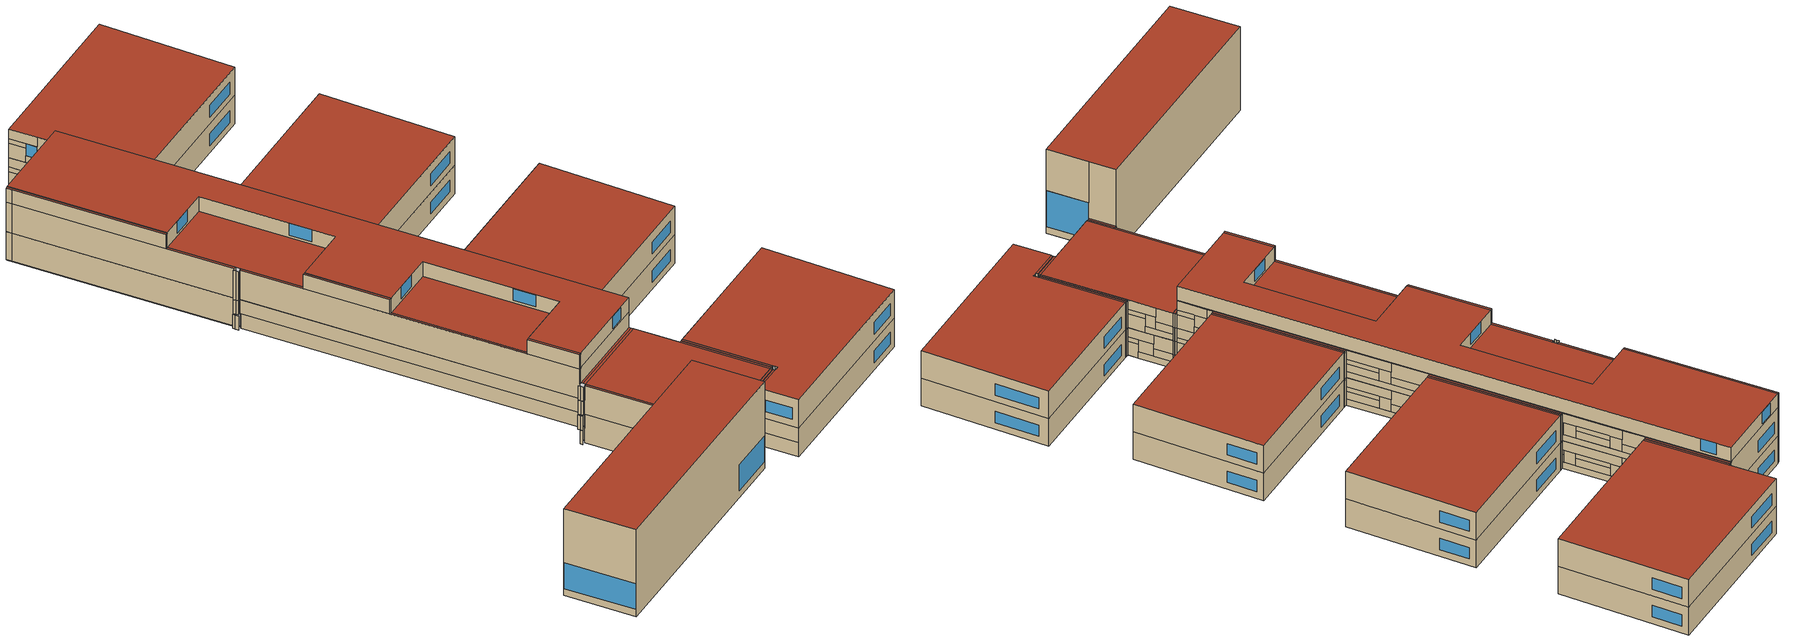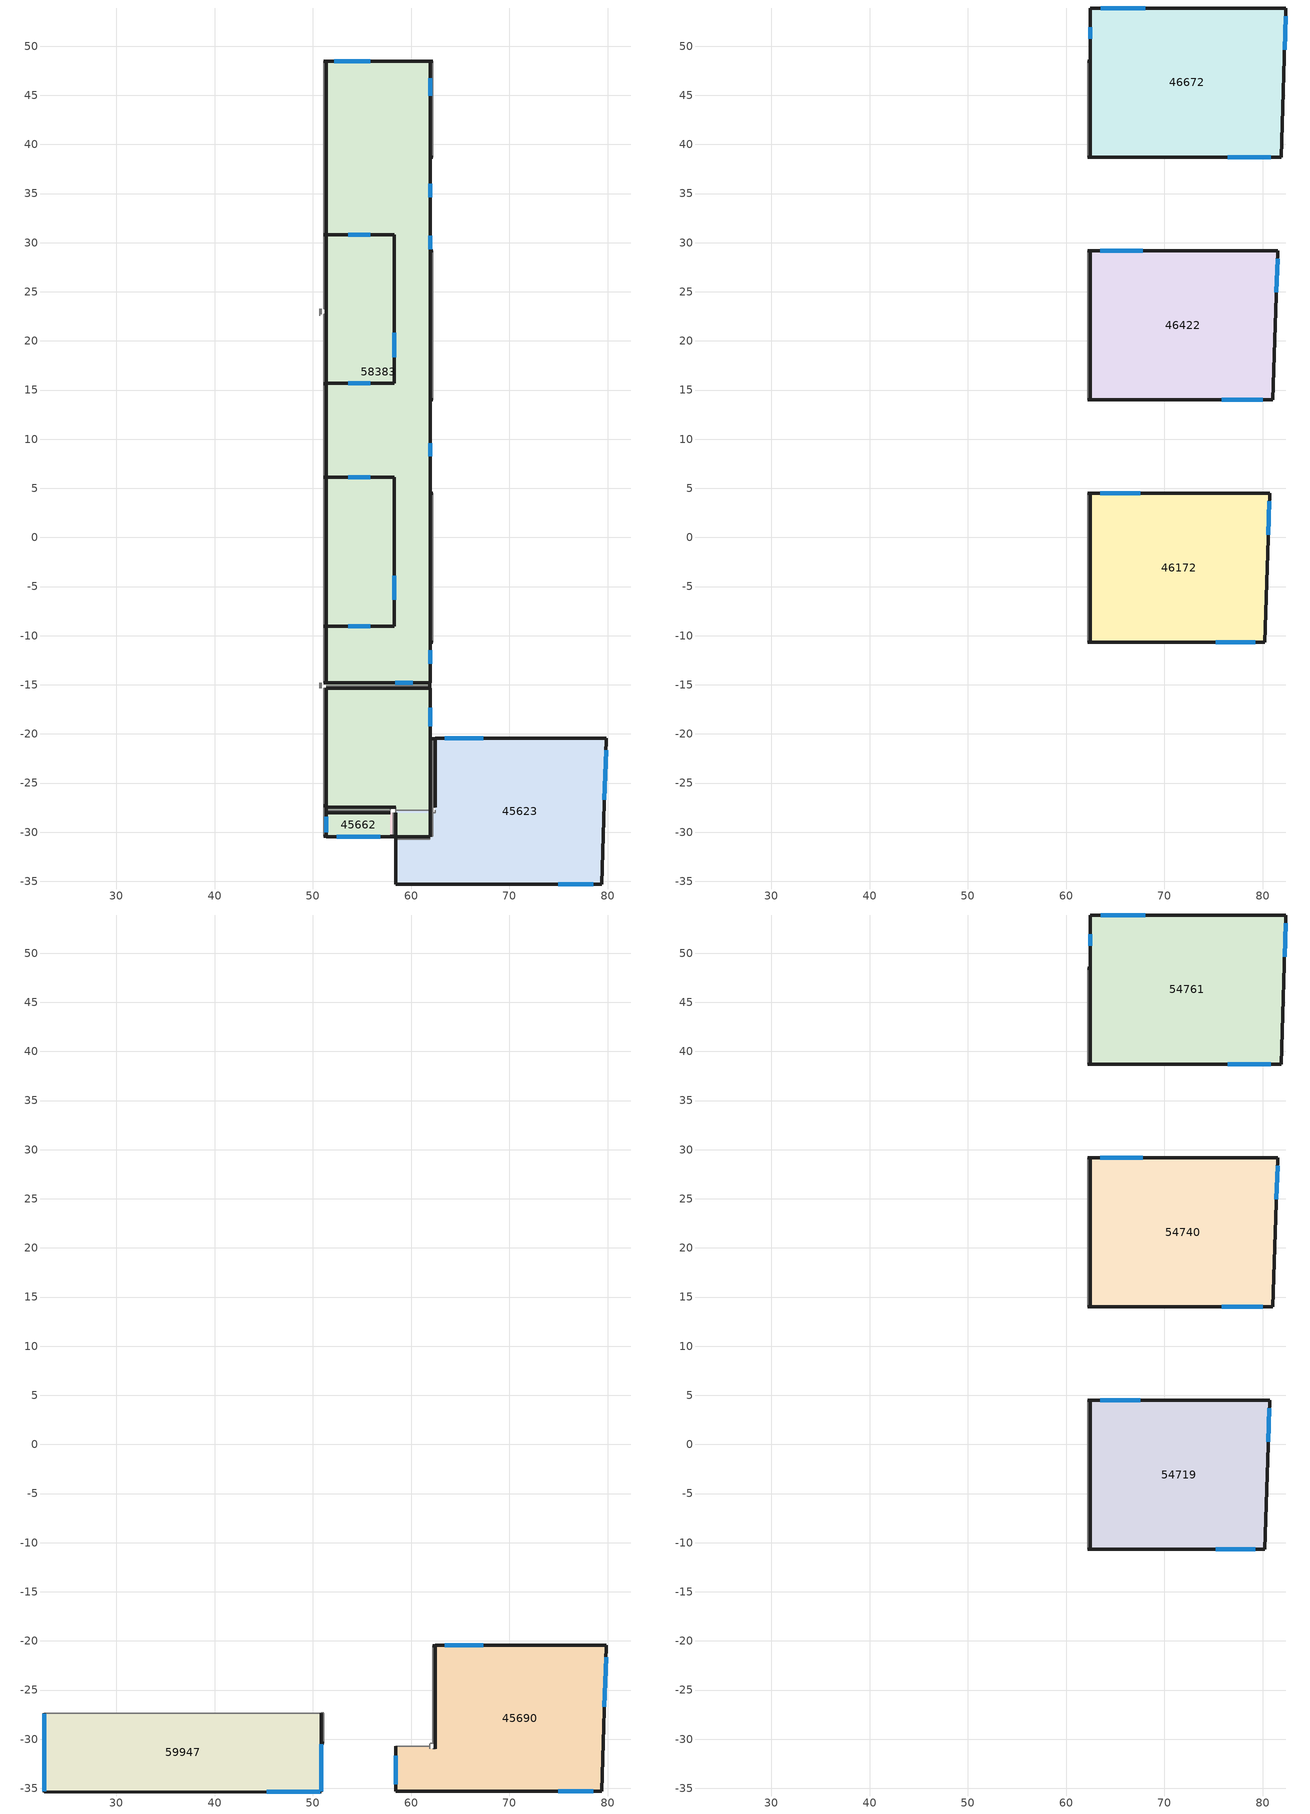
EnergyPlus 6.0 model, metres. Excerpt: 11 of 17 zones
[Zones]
58383
 floor outside (9): 62.19,-27.47 61.92,-27.47 61.92,-20.47 62.19,-20.47 z1.76; 61.91,-27.75 58.44,-27.75 58.44,-27.48 61.91,-27.48 z1.76; 57.88,-27.75 51.38,-27.75 51.38,-27.48 57.88,-27.48 z1.76; 62.19,-28.02 61.92,-28.02 61.92,-27.47 62.19,-27.47 z5.21; 51.37,-30.44 51.1,-30.44 51.1,-27.33 51.37,-27.33 z5.21
 floor to 49020 (4): 61.92,-17.6 56.64,-17.6 56.64,-15.35 61.92,-15.35 z1.75; 61.92,-27.48 51.37,-27.48 51.37,-15.35 56.64,-15.35 56.64,-17.6 61.92,-17.6 z1.75
 floor to 49020 (9): 61.91,-15.35 56.64,-15.35 56.64,-15.08 61.91,-15.08 z1.74; 56.64,-15.35 51.38,-15.35 51.38,-15.08 56.64,-15.08 z1.74; 51.37,-27.33 51.1,-27.33 51.1,-15.36 51.37,-15.36 z1.74
 floor to 58383 (4): 61.92,-27.48 51.37,-27.48 51.37,-15.35 61.92,-15.35 z5.2; 61.92,-14.81 51.37,-14.81 51.37,48.49 61.92,48.49 z6.9
 floor to 58383 (9): 62.19,-27.47 61.92,-27.47 61.92,-20.47 62.19,-20.47 z5.19; 61.91,-15.35 51.38,-15.35 51.38,-15.08 61.91,-15.08 z5.19; 61.91,-15.35 51.38,-15.35 51.38,-15.08 61.91,-15.08 z3.46; 61.91,-15.35 51.38,-15.35 51.38,-15.08 61.91,-15.08 z3.44; 51.37,-27.33 51.1,-27.33 51.1,-15.36 51.37,-15.36 z5.19; 61.91,-27.75 58.44,-27.75 58.44,-27.48 61.91,-27.48 z5.19; 57.88,-27.75 51.38,-27.75 51.38,-27.48 57.88,-27.48 z5.19; 62.19,14.01 61.92,14.01 61.92,29.18 62.19,29.18 z6.89; 62.19,-10.68 61.92,-10.68 61.92,4.47 62.19,4.47 z6.89; 62.19,38.71 61.92,38.71 61.92,48.49 62.19,48.49 z6.89; 51.37,23.41 51.1,23.41 51.1,48.35 51.37,48.35 z3.49; 51.37,-14.81 51.1,-14.81 51.1,22.58 51.37,22.58 z5.19; 51.37,23.27 51.1,23.27 51.1,48.49 51.37,48.49 z6.89; 51.37,23.41 51.1,23.41 51.1,48.35 51.37,48.35 z3.51; 51.37,-14.81 51.1,-14.81 51.1,22.72 51.37,22.72 z6.89; 51.37,-14.81 51.1,-14.81 51.1,22.58 51.37,22.58 z5.21; 61.91,-15.08 51.38,-15.08 51.38,-14.81 61.91,-14.81 z5.19; 61.91,-15.08 51.38,-15.08 51.38,-14.81 61.91,-14.81 z6.89; 61.91,-15.08 51.38,-15.08 51.38,-14.81 61.91,-14.81 z5.21; 61.91,-15.35 51.38,-15.35 51.38,-15.08 61.91,-15.08 z6.89; 61.91,-15.35 51.38,-15.35 51.38,-15.08 61.91,-15.08 z6.91; 51.37,30.83 51.1,30.83 51.1,48.49 51.37,48.49 z10.44; 51.37,6.12 51.1,6.12 51.1,15.67 51.37,15.67 z10.44; 51.37,-14.81 51.1,-14.81 51.1,-9.04 51.37,-9.04 z10.44
 floor to 48728 (11): 61.92,-14.81 51.37,-14.81 51.37,48.49 61.92,48.49 z3.45
 floor to 48728 (9): 62.19,14.01 61.92,14.01 61.92,29.18 62.19,29.18 z3.46; 62.19,-10.68 61.92,-10.68 61.92,4.47 62.19,4.47 z3.46; 62.19,38.71 61.92,38.71 61.92,48.49 62.19,48.49 z3.46; 51.37,23.41 51.1,23.41 51.1,48.35 51.37,48.35 z3.46; 51.37,-14.81 51.1,-14.81 51.1,22.58 51.37,22.58 z3.46; 61.91,-15.08 51.38,-15.08 51.38,-14.81 61.91,-14.81 z3.46
 floor to 45623 (11): 61.92,-30.44 58.43,-30.44 58.43,-28.02 61.92,-28.02 z5.2; 61.91,-28.02 58.44,-28.02 58.44,-27.75 61.91,-27.75 z5.2; 58.43,-30.44 58.16,-30.44 58.16,-28.02 58.43,-28.02 z5.2
 floor to 45662 (11): 57.89,-30.44 51.37,-30.44 51.37,-28.02 57.89,-28.02 z5.2; 58.16,-30.44 57.89,-30.44 57.89,-28.02 58.16,-28.02 z5.2; 57.88,-28.02 51.38,-28.02 51.38,-27.75 57.88,-27.75 z5.2
 floor to 45623 (9): 62.19,-30.44 61.92,-30.44 61.92,-28.02 62.19,-28.02 z5.21; 61.91,-30.71 58.44,-30.71 58.44,-30.44 61.91,-30.44 z5.21
 wall outside (5): 61.92,-17.5 61.92,-15.35 z2.55:3.48; 61.92,-19.27 61.92,-15.35 z1.76:2.55; 61.92,-20.47 61.92,-19.27 / 51.37,-27.33 51.37,-27.48 z1.76:3.48; 61.92,-27.47 61.92,-15.35 / 61.91,-15.35 51.37,-15.35 / 51.37,-15.36 51.37,-27.48 / 51.38,-27.48 57.89,-27.48 z1.75:1.76; 61.92,-20.47 61.92,-19.27 z3.48:4.05; 61.92,-27.48 61.92,-20.47 / 61.92,-15.35 51.38,-15.35 / 51.37,-15.35 51.37,-27.33 z5.19:5.2; 61.92,-20.47 61.92,-17.5 z4.05:5.2; 61.92,-17.5 61.92,-15.35 / 51.37,-27.33 51.37,-27.48 z3.48:5.2; 61.92,-17.5 61.92,-19.27 z2.55:4.05; 61.91,-15.35 51.38,-15.35 z3.44:3.46; 61.92,-11.5 61.92,-10.68 / 61.92,4.47 61.92,8.26 / 61.92,9.6 61.92,14.02 / 61.92,29.18 61.92,29.36 / 61.92,30.7 61.92,34.63 / 61.92,35.97 61.92,38.72 z4.25:5.18; 61.92,4.47 61.92,14.02 / 61.92,29.18 61.92,38.72 z3.46:4.25; 61.92,-10.68 61.92,48.49 / 51.37,48.34 51.37,-14.81 / 51.38,-14.81 61.92,-14.81 z3.45:3.46; 61.92,-12.84 61.92,-10.68 z3.45:4.25; 61.92,-14.81 61.92,-12.84 z3.45:5.18; 61.92,30.7 61.92,34.63 / 61.92,29.18 61.92,29.36 / 61.92,4.47 61.92,8.26 / 61.92,-14.81 61.92,-12.84 z5.18:5.75; 61.92,29.18 61.92,35.97 / 61.92,4.47 61.92,9.6 / 61.92,-14.81 61.92,-11.5 z5.75:6.89; 61.92,35.97 61.92,38.72 / 61.92,9.6 61.92,14.02 / 61.92,-11.5 61.92,-10.68 z5.18:6.89; 61.92,-14.81 61.92,48.48 / 51.37,22.72 51.37,-14.8 / 51.37,48.49 51.37,23.27 / 51.37,-14.81 61.91,-14.81 z6.89:6.9; 61.92,35.97 61.92,34.63 / 61.92,30.7 61.92,29.36 / 61.92,9.6 61.92,8.26 / 61.92,-11.5 61.92,-12.84 z4.25:5.75; 61.92,48.49 51.37,48.49 z3.45:6.9; 51.37,48.48 51.37,23.41 z3.49:3.51; 51.37,22.58 51.37,-14.8 / 51.38,-14.81 61.91,-14.81 z5.19:5.21; 61.92,-17.28 61.92,-15.35 / 55.23,-30.44 58.44,-30.44 z6:6.93; 61.92,-18.46 61.92,-15.35 z5.21:6; 61.92,-20.47 61.92,-18.46 z5.21:6.93; 61.92,-30.43 61.92,-15.35 / 61.91,-15.35 51.37,-15.35 / 51.37,-15.36 51.37,-30.44 z5.2:5.21; 61.92,-20.47 61.92,-18.46 / 51.37,-30.44 52.79,-30.44 z6.93:7.5; 61.92,-30.44 61.92,-20.47 / 61.92,-15.35 51.38,-15.35 / 51.37,-15.35 51.37,-30.43 / 51.37,-30.44 61.91,-30.44 z8.64:8.65; 61.92,-20.47 61.92,-17.28 z7.5:8.65; 61.92,-17.28 61.92,-15.35 z6.93:8.65; 61.92,-17.28 61.92,-18.46 / 55.23,-30.44 52.79,-30.44 z6:7.5; 61.91,-15.35 51.38,-15.35 z6.89:6.91; 52.79,-30.44 58.44,-30.44 z5.2:6; 51.37,-30.44 52.79,-30.44 z5.2:6.93; 51.37,-30.44 55.23,-30.44 z7.5:8.64; 55.23,-30.44 58.44,-30.44 z6.93:8.64; 61.92,-11.45 61.92,-10.68 / 61.92,4.47 61.92,8.2 / 61.92,9.65 61.92,14.02 / 61.92,29.18 61.92,29.3 / 61.92,30.75 61.92,34.58 / 61.92,36.03 61.92,38.72 z7.7:8.63; 61.92,4.47 61.92,14.02 / 61.92,29.18 61.92,38.72 z6.91:7.7; 61.92,-10.68 61.92,48.49 / 51.37,48.48 51.37,23.26 / 51.37,22.71 51.37,-14.81 / 51.38,-14.81 61.92,-14.81 z6.9:6.91; 61.92,-12.89 61.92,-10.68 z6.9:7.7; 61.92,-14.81 61.92,-12.89 z6.9:8.63; 61.92,30.75 61.92,34.58 / 61.92,29.18 61.92,29.3 / 61.92,4.47 61.92,8.2 / 61.92,-14.81 61.92,-12.89 z8.63:9.2; 61.92,29.18 61.92,36.03 / 61.92,4.47 61.92,9.65 / 61.92,-14.81 61.92,-11.45 z9.2:10.34; 61.92,36.03 61.92,38.72 / 61.92,9.65 61.92,14.02 / 61.92,-11.45 61.92,-10.68 z8.63:10.34; 61.92,-14.81 61.92,48.48 z10.34:10.45; 61.92,36.03 61.92,34.58 / 61.92,30.75 61.92,29.3 / 61.92,9.65 61.92,8.2 / 61.92,-11.45 61.92,-12.89 z7.7:9.2; 61.92,48.49 51.37,48.49 z6.9:10.45; 51.37,48.49 51.37,23.27 / 51.37,22.72 51.37,-14.8 z10.44:10.45; 51.37,-14.81 61.91,-14.81 z8.64:10.45; 51.37,30.82 58.28,30.82 58.28,15.67 51.37,15.67 / 51.37,6.11 58.28,6.11 58.28,-9.04 51.37,-9.04 / 51.37,-14.81 61.92,-14.81 61.92,48.49 51.37,48.49 z10.45:12.2; 51.37,48.48 51.37,30.82 / 51.37,15.66 51.37,6.11 z10.45:10.46; 51.37,48.49 51.37,30.83 z12.16:12.2; 51.37,15.67 51.37,6.12 z12.19:12.2; 51.37,-27.48,5.19 51.37,-27.48,5.2 58.43,-27.48,5.2 58.43,-27.48,5.19 57.89,-27.48,5.19
 wall outside (9): 62.19,-20.47 61.92,-20.47 / 51.1,-27.33 51.37,-27.33 / 51.38,-27.48 51.38,-27.75 z1.76:5.19; 61.91,-15.35 61.91,-15.08 61.91,-14.81 z3.46:5.19; 61.91,-15.35 61.91,-15.08 z1.76:3.44; 61.92,14.01 62.19,14.01 / 62.19,29.18 61.92,29.18 / 61.92,-10.68 62.19,-10.68 / 62.19,4.47 61.92,4.47 / 61.92,38.71 62.19,38.71 / 62.19,48.49 61.92,48.49 z3.46:6.89; 51.37,48.49 51.1,48.49 z3.51:6.89; 61.91,-15.35 61.91,-15.08 61.91,-14.81 z5.21:6.89; 62.19,-20.47 61.92,-20.47 / 51.1,-30.44 51.37,-30.44 / 58.44,-30.44 58.44,-30.71 z5.21:8.64; 61.91,-15.35 61.91,-15.08 61.91,-14.81 z6.91:8.64; 61.92,-10.68 62.19,-10.68 / 62.19,4.47 61.92,4.47 / 61.92,14.01 62.19,14.01 / 62.19,29.18 61.92,29.18 / 61.92,38.71 62.19,38.71 / 62.19,48.49 61.92,48.49 z6.91:10.34; 51.37,48.49 51.1,48.49 z6.91:10.44; 51.1,-14.81 51.37,-14.81 z8.64:10.44; 51.37,48.49 51.1,48.49 / 51.1,30.83 51.37,30.83 z10.46:12.16; 51.37,15.67 51.1,15.67 / 51.1,6.12 51.37,6.12 / 51.37,-9.04 51.1,-9.04 / 51.1,-14.81 51.37,-14.81 z10.46:12.19
 wall to 50485 (8): 51.1,48.35 51.1,23.41 z3.46:3.49; 50.69,-14.81 50.69,-15.08 50.69,-15.35 / 51.1,22.58 51.1,-14.81 z3.46:5.19; 50.69,-15.08 50.69,-15.35 z1.76:3.44; 51.1,-15.36 51.1,-27.33 z1.76:5.19; 51.1,48.49 51.1,47.87 51.1,23.27 z3.51:6.89; 51.1,48.49 51.1,47.87 51.1,23.27 / 51.1,22.72 51.1,-14.81 z6.91:10.44; 51.1,48.49 51.1,47.87 51.1,30.83 z10.46:12.16; 50.83,-14.81 50.83,-15.08 50.83,-15.35 / 51.1,22.72 51.1,-14.81 z5.21:6.89; 50.83,-14.81 50.83,-15.08 50.83,-15.35 z6.91:8.64; 51.1,-15.36 51.1,-27.33 z5.21:8.64; 51.1,15.67 51.1,6.12 / 51.1,-9.04 51.1,-14.81 z10.46:12.19
 wall to 50485 (9): 50.69,23.26 50.69,22.99 50.69,22.58 z3.51:5.19; 50.83,23.26 50.83,22.99 50.83,22.72 z5.21:6.9; 50.83,23.26 50.83,22.99 50.83,22.72 z6.9:10.45
 wall to 45623 (7): 58.16,-27.48 58.43,-27.48 / 62.19,-27.47 62.19,-20.47 / 58.44,-27.75 61.91,-27.75 z1.76:5.19
 wall to 45662 (7): 57.89,-27.48 58.16,-27.48 / 51.38,-27.75 57.88,-27.75 z1.76:5.19
 wall to 45623 (9): 61.92,-27.47 62.19,-27.47 / 61.91,-27.75 61.91,-27.48 z1.76:5.19
 wall to 58383 (7): 61.91,-15.08 51.38,-15.08 z3.46:5.19; 51.38,-15.08 61.91,-15.08 z5.21:6.89
 wall to 58383 (8): 51.38,-15.08 61.91,-15.08 z3.46:5.19; 61.91,-15.08 51.38,-15.08 z5.21:6.89
 wall to 48728 (7): 61.91,-15.08 51.38,-15.08 z1.76:3.44
 wall to 58383 (9): 51.37,-15.36 51.1,-15.36 51.37,-15.36 z3.46:5.19; 58.44,-27.48 58.44,-27.75 58.44,-27.48 / 57.88,-27.75 57.88,-27.48 57.88,-27.75 z1.76:5.19; 51.37,22.58 51.1,22.58 51.37,22.58 / 51.1,23.27 51.37,23.27 51.1,23.27 z3.51:5.19; 51.1,23.27 51.37,23.27 51.1,23.27 / 51.37,22.72 51.1,22.72 51.37,22.72 / 51.1,-14.81 51.37,-14.81 51.1,-14.81 z5.21:6.89; 51.37,-15.36 51.1,-15.36 51.37,-15.36 z6.91:8.64; 51.1,23.27 51.37,23.27 51.1,23.27 / 51.37,22.72 51.1,22.72 51.37,22.72 z6.91:10.44
 wall to 48728 (9): 51.37,-15.36 51.1,-15.36 z1.76:3.44
 wall to 46422 (7): 62.19,14.01 62.19,29.18 z3.46:6.89
 wall to 46172 (7): 62.19,-10.68 62.19,4.47 z3.46:6.89
 wall to 46672 (7): 62.19,38.71 62.19,48.49 z3.46:6.89
 wall to 45690 (7): 62.19,-30.44 62.19,-20.47 / 58.44,-30.71 61.91,-30.71 z5.21:8.64
 wall to 45690 (9): 61.92,-30.44 62.19,-30.44 / 61.91,-30.71 61.91,-30.44 z5.21:8.64
 wall to 59947 (7): 51.1,-27.34 51.1,-30.44 z5.21:8.64
 wall to 54719 (7): 62.19,-10.68 62.19,4.47 z6.91:10.34
 wall to 54740 (7): 62.19,14.01 62.19,29.18 z6.91:10.34
 wall to 54761 (7): 62.19,38.71 62.19,48.49 z6.91:10.34
 window (1001): 61.92,-19.23 61.92,-17.54 z2.59:4.01; 61.92,34.67 61.92,35.93 / 61.92,29.4 61.92,30.66 / 61.92,8.3 61.92,9.56 / 61.92,-12.8 61.92,-11.54 z4.29:5.71; 61.92,-18.42 61.92,-17.32 / 52.83,-30.44 55.19,-30.44 z6.04:7.46; 61.92,34.62 61.92,35.98 / 61.92,29.34 61.92,30.71 / 61.92,8.25 61.92,9.61 / 61.92,-12.85 61.92,-11.49 z7.74:9.16; 53.57,30.82 55.81,30.82 / 55.81,15.67 53.57,15.67 / 53.57,6.11 55.81,6.11 / 55.81,-9.04 53.57,-9.04 z10.74:12.16
 window x2 (1001): 55.79,48.49 52.23,48.49 z4.29:5.71; 55.84,48.49 52.18,48.49 z7.74:9.16; 54.89,48.49 53.13,48.49 / 58.28,20.83 58.28,18.36 / 58.28,-3.88 58.28,-6.35 / 58.4,-14.81 60.16,-14.81 z10.74:12.16
 window x12 (1001): 61.92,44.97 61.92,46.73 z10.74:12.16
 roof outside (15): 51.37,-30.44 61.92,-30.44 61.92,-15.35 51.37,-15.35 z8.65; 51.37,15.67 58.28,15.67 58.28,30.82 51.37,30.82 z10.45; 51.37,-9.04 58.28,-9.04 58.28,6.11 51.37,6.11 z10.45; 51.37,-14.81 61.92,-14.81 61.92,48.49 51.37,48.49 51.37,30.82 58.28,30.82 58.28,15.67 51.37,15.67 51.37,6.11 58.28,6.11 58.28,-9.04 51.37,-9.04 z12.2
 roof outside (9): 61.92,-30.44 62.19,-30.44 62.19,-20.47 61.92,-20.47 z8.64; 51.38,-15.35 61.91,-15.35 61.91,-15.08 51.38,-15.08 z8.64; 51.1,-30.44 51.37,-30.44 51.37,-15.36 51.1,-15.36 z8.64; 58.44,-30.71 61.91,-30.71 61.91,-30.44 58.44,-30.44 z8.64; 61.92,-10.68 62.19,-10.68 62.19,4.47 61.92,4.47 z10.34; 61.92,14.01 62.19,14.01 62.19,29.18 61.92,29.18 z10.34; 61.92,38.71 62.19,38.71 62.19,48.49 61.92,48.49 z10.34; 51.1,23.27 51.37,23.27 51.37,30.83 51.1,30.83 z10.44; 51.1,15.67 51.37,15.67 51.37,22.72 51.1,22.72 z10.44; 51.1,-9.04 51.37,-9.04 51.37,6.12 51.1,6.12 z10.44; 51.38,-15.08 61.91,-15.08 61.91,-14.81 51.38,-14.81 z8.64; 51.1,30.83 51.37,30.83 51.37,48.49 51.1,48.49 z12.16; 51.1,6.12 51.37,6.12 51.37,15.67 51.1,15.67 z12.19; 51.1,-14.81 51.37,-14.81 51.37,-9.04 51.1,-9.04 z12.19
45623
 floor outside (13): 79.38,-35.32 58.43,-35.32 58.43,-28.02 62.46,-28.02 62.46,-20.46 79.88,-20.46 z1.75
 floor outside (9): 62.46,-27.47 62.19,-27.47 62.19,-20.47 62.46,-20.47 z1.76; 61.91,-28.02 58.44,-28.02 58.44,-27.75 61.91,-27.75 z1.76; 58.43,-30.44 58.16,-30.44 58.16,-28.02 58.43,-28.02 z1.76
 wall outside (5): 58.43,-35.32 79.38,-35.32 79.88,-20.46 62.46,-20.46 z1.75:5.2; 62.46,-20.47 62.46,-27.48 / 58.43,-28.02 58.43,-35.32 z1.75:1.76; 58.43,-30.43 58.43,-35.32 z1.76:3.48; 58.43,-30.43 58.43,-35.32 z3.48:5.2
 wall outside (9): 62.46,-20.47 62.19,-20.47 / 58.16,-30.44 58.43,-30.44 z1.76:5.19
 wall to 45623 (7): 62.46,-27.75 62.46,-28.02 62.19,-28.02 z1.76:5.19
 wall to 45623 (8): 62.19,-28.02 62.46,-28.02 62.46,-27.75 z1.76:5.19
 wall to 45623 (9): 62.19,-27.47 62.46,-27.47 62.19,-27.47 / 61.91,-28.02 61.91,-27.75 61.91,-28.02 z1.76:5.19
 wall to 45662 (9): 58.44,-27.75 58.44,-28.02 z1.76:5.19
 wall to 45662 (7): 58.16,-28.02 58.16,-30.44 z1.76:5.19
 window x2 (1001): 79.67,-26.7 79.84,-21.66 z2.59:4.01
 window x3 (1001): 67.33,-20.46 63.4,-20.46 z2.59:4.01
 window x4 (1001): 74.99,-35.32 78.52,-35.32 z2.59:4.01
45662
 floor outside (13): 57.89,-30.44 51.37,-30.44 51.37,-28.02 57.89,-28.02 z1.75
 floor outside (9): 58.16,-30.44 57.89,-30.44 57.89,-28.02 58.16,-28.02 z1.76; 57.88,-28.02 51.38,-28.02 51.38,-27.75 57.88,-27.75 z1.76
 wall outside (5): 57.88,-28.02 51.37,-28.02 z1.75:1.76; 57.89,-28.02 51.38,-28.02 z5.19:5.2; 51.37,-28.02 51.37,-30.44 57.89,-30.44 z1.75:5.2
 wall outside (9): 57.89,-30.44 58.16,-30.44 / 51.38,-27.75 51.38,-28.02 z1.76:5.19
 window (1001): 51.37,-28.43 51.37,-30.03 / 52.42,-30.44 56.84,-30.44 z2.59:4.01
46422
 floor to 48880 (4): 81.03,14.01 62.46,14.01 62.46,29.19 81.54,29.19 z3.45
 floor to 48880 (9): 62.46,14.01 62.19,14.01 62.19,29.18 62.46,29.18 z3.44
 wall outside (5): 62.46,14.01 81.03,14.01 81.54,29.19 62.46,29.19 z3.45:6.9; 62.46,29.18 62.46,14.01 z3.45:3.46; 62.46,29.19 62.46,14.02 z6.89:6.9
 wall outside (9): 62.46,29.18 62.19,29.18 / 62.19,14.01 62.46,14.01 z3.46:6.89
 window x3 (1001): 81.39,24.95 81.51,28.36 / 67.8,29.19 63.49,29.19 / 75.83,14.01 80.02,14.01 z4.29:5.71
46172
 floor to 48901 (4): 80.2,-10.69 62.46,-10.69 62.46,4.48 80.71,4.49 z3.45
 floor to 48901 (9): 62.46,-10.68 62.19,-10.68 62.19,4.47 62.46,4.47 z3.44
 wall outside (5): 62.46,-10.69 80.2,-10.69 80.71,4.49 62.46,4.48 z3.45:6.9; 62.46,4.47 62.46,-10.69 z3.45:3.46; 62.46,4.48 62.46,-10.68 z6.89:6.9
 wall outside (9): 62.46,4.47 62.19,4.47 / 62.19,-10.68 62.46,-10.68 z3.46:6.89
 window x3 (1001): 80.57,0.25 80.68,3.66 / 67.56,4.48 63.44,4.48 / 75.24,-10.69 79.24,-10.69 z4.29:5.71
46672
 floor to 48922 (4): 81.87,38.71 62.46,38.71 62.46,53.89 82.36,53.89 z3.45
 floor to 48922 (9): 62.46,38.71 62.19,38.71 62.19,48.49 62.46,48.49 z3.44
 wall outside (5): 62.46,38.71 81.87,38.71 82.36,53.89 62.46,53.89 z3.45:6.9; 62.46,50.73 62.46,48.48 z4.25:5.18; 62.46,48.48 62.46,38.71 z3.45:3.46; 62.46,51.98 62.46,48.48 z3.45:4.25; 62.46,53.89 62.46,51.98 z3.45:5.18; 62.46,53.89 62.46,51.98 z5.18:5.75; 62.46,53.89 62.46,50.73 z5.75:6.89; 62.46,50.73 62.46,48.48 z5.18:6.89; 62.46,53.89 62.46,38.72 z6.89:6.9; 62.46,50.73 62.46,51.98 z4.25:5.75
 wall outside (9): 62.46,48.49 62.19,48.49 / 62.19,38.71 62.46,38.71 z3.46:6.89
 window x3 (1001): 82.22,49.65 82.33,53.06 / 68.03,53.89 63.53,53.89 / 76.44,38.71 80.82,38.71 z4.29:5.71
 window (1001): 62.46,51.94 62.46,50.77 z4.29:5.71
59947
 floor outside (13): 50.83,-35.38 22.64,-35.38 22.64,-27.34 50.83,-27.34 z5.2
 floor outside (9): 51.1,-30.44 50.83,-30.44 50.83,-27.34 51.1,-27.34 z5.21
 wall outside (5): 50.83,-30.49 50.83,-30.43 z6:6.93; 50.83,-35.32 50.83,-30.43 z5.2:6; 50.83,-35.38 50.83,-35.32 z5.2:6.93; 50.83,-30.49 50.83,-30.43 / 50.83,-35.38 50.83,-35.32 z6.93:8.64; 50.83,-35.38 50.83,-35.32 z8.64:10.59; 50.83,-35.38 50.83,-30.49 z10.59:15.72; 50.83,-30.49 50.83,-27.34 z8.64:15.72; 50.83,-30.49 50.83,-35.32 z6:10.59; 22.64,-27.34 22.64,-35.38 50.83,-35.38 z5.2:15.72
 wall outside (9): 50.83,-30.44 51.1,-30.44 z5.21:8.64
 wall to 50485 (8): 50.83,-27.34 22.64,-27.34 z5.2:15.72
 wall to 50485 (9): 51.1,-27.33 50.83,-27.33 z5.21:8.64
 window (1001): 50.83,-35.28 50.83,-30.53 z6.04:10.55; 22.64,-27.43 22.64,-35.28 z6.04:9.16
 window x5 (1001): 45.28,-35.38 50.74,-35.38 z6.04:9.17
 roof outside (15): 22.64,-35.38 50.83,-35.38 50.83,-27.34 22.64,-27.34 z15.72
 roof outside (9): 50.83,-30.44 51.1,-30.44 51.1,-27.34 50.83,-27.34 z8.64
45690
 floor outside (9): 62.46,-28.02 62.19,-28.02 62.19,-27.47 62.46,-27.47 z5.21
 floor to 45623 (4): 79.38,-35.32 58.43,-35.32 58.43,-30.98 62.46,-30.98 62.46,-20.46 79.88,-20.46 z5.2; 62.46,-30.44 62.19,-30.44 62.19,-28.02 62.46,-28.02 z5.2; 61.91,-30.98 58.44,-30.98 58.44,-30.71 61.91,-30.71 z5.2
 floor to 45623 (9): 62.46,-27.47 62.19,-27.47 62.19,-20.47 62.46,-20.47 z5.19
 wall outside (5): 58.43,-30.98 58.43,-35.32 79.38,-35.32 79.88,-20.46 62.46,-20.46 z5.2:8.65; 62.46,-20.47 62.46,-30.44 z5.2:5.21; 62.46,-20.46 62.46,-30.98 z8.64:8.65
 wall outside (9): 62.46,-20.47 62.19,-20.47 / 58.44,-30.71 58.44,-30.98 z5.21:8.64
 wall to 45690 (7): 62.46,-30.71 62.46,-30.98 62.19,-30.98 z5.21:8.64
 wall to 45690 (8): 62.19,-30.98 62.46,-30.98 62.46,-30.71 z5.21:8.64
 wall to 45690 (9): 62.19,-30.44 62.46,-30.44 62.19,-30.44 / 61.91,-30.98 61.91,-30.71 61.91,-30.98 z5.21:8.64
 window x2 (1001): 79.67,-26.7 79.84,-21.66 z6.04:7.46
 window x3 (1001): 67.33,-20.46 63.4,-20.46 z6.04:7.46
 window (1001): 58.43,-31.69 58.43,-34.61 z6.04:7.46
 window x4 (1001): 74.99,-35.32 78.52,-35.32 z6.04:7.46
 roof outside (15): 58.43,-35.32 79.38,-35.32 79.88,-20.46 62.46,-20.46 62.46,-30.98 58.43,-30.98 z8.65
 roof outside (9): 62.19,-30.44 62.46,-30.44 62.46,-20.47 62.19,-20.47 z8.64; 58.44,-30.98 61.91,-30.98 61.91,-30.71 58.44,-30.71 z8.64
54719
 floor to 46172 (4): 80.2,-10.69 62.46,-10.69 62.46,4.48 80.71,4.49 z6.9
 floor to 46172 (9): 62.46,-10.68 62.19,-10.68 62.19,4.47 62.46,4.47 z6.89
 wall outside (5): 62.46,-10.69 80.2,-10.69 80.71,4.49 62.46,4.48 z6.9:10.35; 62.46,4.47 62.46,-10.69 z6.9:6.91; 62.46,4.48 62.46,-10.68 z10.34:10.35
 wall outside (9): 62.46,4.47 62.19,4.47 / 62.19,-10.68 62.46,-10.68 z6.91:10.34
 window x3 (1001): 80.57,0.25 80.68,3.66 / 67.56,4.48 63.44,4.48 / 75.24,-10.69 79.24,-10.69 z7.74:9.16
 roof outside (15): 62.46,-10.69 80.2,-10.69 80.71,4.49 62.46,4.48 z10.35
 roof outside (9): 62.19,-10.68 62.46,-10.68 62.46,4.47 62.19,4.47 z10.34
54740
 floor to 46422 (4): 81.03,14.01 62.46,14.01 62.46,29.19 81.54,29.19 z6.9
 floor to 46422 (9): 62.46,14.01 62.19,14.01 62.19,29.18 62.46,29.18 z6.89
 wall outside (5): 62.46,14.01 81.03,14.01 81.54,29.19 62.46,29.19 z6.9:10.35; 62.46,29.18 62.46,14.01 z6.9:6.91; 62.46,29.19 62.46,14.02 z10.34:10.35
 wall outside (9): 62.46,29.18 62.19,29.18 / 62.19,14.01 62.46,14.01 z6.91:10.34
 window x3 (1001): 81.39,24.95 81.51,28.36 / 67.8,29.19 63.49,29.19 / 75.83,14.01 80.02,14.01 z7.74:9.16
 roof outside (15): 62.46,14.01 81.03,14.01 81.54,29.19 62.46,29.19 z10.35
 roof outside (9): 62.19,14.01 62.46,14.01 62.46,29.18 62.19,29.18 z10.34
54761
 floor to 46672 (4): 81.87,38.71 62.46,38.71 62.46,53.89 82.36,53.89 z6.9
 floor to 46672 (9): 62.46,38.71 62.19,38.71 62.19,48.49 62.46,48.49 z6.89
 wall outside (5): 62.46,38.71 81.87,38.71 82.36,53.89 62.46,53.89 z6.9:10.35; 62.46,50.73 62.46,48.48 z7.7:8.63; 62.46,48.48 62.46,38.71 z6.9:6.91; 62.46,51.98 62.46,48.48 z6.9:7.7; 62.46,53.89 62.46,51.98 z6.9:8.63; 62.46,53.89 62.46,51.98 z8.63:9.2; 62.46,53.89 62.46,50.73 z9.2:10.34; 62.46,50.73 62.46,48.48 z8.63:10.34; 62.46,53.89 62.46,38.72 z10.34:10.35; 62.46,50.73 62.46,51.98 z7.7:9.2
 wall outside (9): 62.46,48.49 62.19,48.49 / 62.19,38.71 62.46,38.71 z6.91:10.34
 window x3 (1001): 82.22,49.65 82.33,53.06 / 68.03,53.89 63.53,53.89 / 76.44,38.71 80.82,38.71 z7.74:9.16
 window (1001): 62.46,51.94 62.46,50.77 z7.74:9.16
 roof outside (15): 62.46,38.71 81.87,38.71 82.36,53.89 62.46,53.89 z10.35
 roof outside (9): 62.19,38.71 62.46,38.71 62.46,48.49 62.19,48.49 z10.34
[Site:Location]
RTE: Latitude {deg}=45.46; Longitude {deg}=5.02; Time Zone {hr}=1; Elevation {m}=202
[Site:GroundTemperature:BuildingSurface]
14, 14, 14, 14, 14, 14, 14, 14, 14, 14, 14, 14
[Site:GroundReflectance]
0.2, 0.2, 0.2, 0.2, 0.2, 0.2, 0.2, 0.2, 0.2, 0.2, 0.2, 0.2
[Site:GroundReflectance:SnowModifier]
1, 1
[Building]
Building: North Axis {deg}=9; Terrain=Suburbs; Loads Convergence Tolerance Value=.04; Temperature Convergence Tolerance Value {deltaC}=.4; Solar Distribution=FullExterior; Maximum Number of Warmup Days=25
[WindowMaterial:Gas]
1002: Gas Type=Air; Thickness {m}=.013
[WindowMaterial:Glazing] Optical Data Type=SpectralAverage; Thickness {m}=.003; Infrared Transmittance at Normal Incidence=0; Front Side Infrared Hemispherical Emissivity=.84; Conductivity {W/m-K}=.9; Dirt Correction Factor for Solar and Visible Transmittance=1
Name | Solar Transmittance at Normal Incidence | Front Side Solar Reflectance at Normal Incidence | Back Side Solar Reflectance at Normal Incidence | Visible Transmittance at Normal Incidence | Front Side Visible Reflectance at Normal Incidence | Back Side Visible Reflectance at Normal Incidence | Back Side Infrared Hemispherical Emissivity
2 | .837 | .075 | .075 | .898 | .081 | .081 | .84
38 | .74 | .09 | .1 | .82 | .11 | .12 | .2
[Material] Roughness=Rough; Thermal Absorptance=0.9
Name | Thickness {m} | Conductivity {W/m-K} | Density {kg/m3} | Specific Heat {J/kg-K} | Solar Absorptance | Visible Absorptance
3_1_7 | .1 | 1.4 | 2100 | 840 | 0.6 | 0.6
5_1_5 | .1 | 0.84 | 1700 | 800 | 0.7 | 0.7
5_2_103 | .08 | 0.034 | 35 | 1400 | 0.6 | 0.6
5_3_11 | .1 | .51 | 1400 | 1000 | 0.6 | 0.6
5_4_66 | .013 | 0.4 | 1000 | 1000 | 0.5 | 0.5
7_1_27 | .025 | .25 | 900 | 1000 | 0.5 | 0.5
13_1_17 | .025 | 0.5 | 1300 | 1000 | 0.7 | 0.7
13_2_111 | .148 | 0.04 | 30 | 840 | 0.6 | 0.6
13_3_34 | .005 | 0.14 | 650 | 1200 | 0.78 | 0.78
15_1_4 | .01 | 0.7 | 2100 | 1000 | 0.85 | 0.9
15_2_20 | .145 | 0.04 | 12 | 840 | 0.6 | 0.6
15_4_113 | .013 | .25 | 2800 | 896 | 0.5 | 0.5
[Construction]
4; 11: 3_1_7
5: 5_1_5, 5_2_103, 5_3_11, 5_4_66
7: 7_1_27, 7_RVAL_2, 7_1_27
8: 7_1_27, 8_RVAL_2, 7_1_27
9: 9_RVAL_1
13: 13_1_17, 13_2_111, 13_3_34
15: 15_1_4, 15_2_20, 15_RVAL_3, 15_4_113
1001: 38, 1002, 2
[Material:NoMass] Roughness=Rough; Thermal Absorptance=0.9; Solar Absorptance=0.7; Visible Absorptance=0.7
Name | Thermal Resistance {m2-K/W}
7_RVAL_2; 8_RVAL_2 | .15
9_RVAL_1 | 999
15_RVAL_3 | .18
[Zone] Type=1; Multiplier=1; Zone Inside Convection Algorithm=TARP
Name | Volume {m3}
58383 | 6759.69
46422; 54740 | 999.8158
46172; 54719 | 956.3296
46672; 54761 | 1038.41
45623 | 993.6413
45690 | 952.951
45662 | 62.8365
59947 | 2387.2
[PEOPLE] Number of People Schedule=1097; Number of People Calculation Method=People; Fraction Radiant=.5; Sensible Heat Fraction=AUTOCALCULATE; Enable ASHRAE 55 Comfort Warnings=No; Mean Radiant Temperature Calculation Type=ZoneAveraged; Work Efficiency Schedule=Work efficiency; Air Velocity Schedule=AirVelocitySchedule
Name | Zone or ZoneList | Number of People | Activity Level Schedule | Clothing Insulation Schedule
People 58383 | 58383 | 146.499 | Activity Schedule 58383 | Clothing Schedule 58383
People 46422 | 46422 | 31.8797 | Activity Schedule 46422 | Clothing Schedule 46422
People 46172 | 46172 | 30.4932 | Activity Schedule 46172 | Clothing Schedule 46172
People 46672 | 46672 | 33.1098 | Activity Schedule 46672 | Clothing Schedule 46672
People 45623 | 45623 | 31.6827 | Activity Schedule 45623 | Clothing Schedule 45623
People 45690 | 45690 | 30.3853 | Activity Schedule 45690 | Clothing Schedule 45690
People 45662 | 45662 | 2.004398 | Activity Schedule 45662 | Clothing Schedule 45662
People 54719 | 54719 | 30.4932 | Activity Schedule 54719 | Clothing Schedule 54719
People 54740 | 54740 | 31.8797 | Activity Schedule 54740 | Clothing Schedule 54740
People 54761 | 54761 | 33.1098 | Activity Schedule 54761 | Clothing Schedule 54761
People 59947 | 59947 | 25.0232 | Activity Schedule 59947 | Clothing Schedule 59947
[ZoneInfiltration:DesignFlowRate] Schedule=On; Design Flow Rate Calculation Method=Flow/zone; Constant Term Coefficient=1; Temperature Term Coefficient=0; Velocity Term Coefficient=0; Velocity Squared Term Coefficient=0
Name | Zone or ZoneList | Design Flow Rate {m3/s}
58383 Infiltration | 58383 | 1.314383
46422 Infiltration | 46422 | .194409
46172 Infiltration | 46172 | .185953
46672 Infiltration | 46672 | .201914
45623 Infiltration | 45623 | .193208
45690 Infiltration | 45690 | .185296
45662 Infiltration | 45662 | .012218
54719 Infiltration | 54719 | .185953
54740 Infiltration | 54740 | .194409
54761 Infiltration | 54761 | .201914
59947 Infiltration | 59947 | .464179
[Schedule:Compact]
On: Through: 12/31, For: AllDays, Until: 24:00, 1
Work efficiency: Through: 12/31, For: AllDays, Until: 24:00, 0
AirVelocitySchedule: Through: 12/31, For: AllDays, Until: 24:00, 0.137
1097: Through: 31 Dec, For: Weekdays SummerDesignDay, Until: 07:00, 0, Until: 08:00, 0.25, Until: 09:00, 0.5, Until: 12:00, 1, Until: 14:00, 0.75, Until: 17:00, 1, Until: 18:00, 0.5, Until: 19:00, 0.25, Until: 24:00, 0, For: Weekends, Until: 24:00, 0, For: Holidays, Until: 24:00, 0, For: WinterDesignDay AllOtherDays, Until: 24:00, 0
Activity Schedule 58383; Activity Schedule 46422; Activity Schedule 46172; Activity Schedule 46672; Activity Schedule 45623; Activity Schedule 45690; Activity Schedule 45662; Activity Schedule 54719; Activity Schedule 54740; Activity Schedule 54761; Activity Schedule 59947: Through: 12/31, For: AllDays, Until: 24:00, 108
Clothing Schedule 58383; Clothing Schedule 46422; Clothing Schedule 46172; Clothing Schedule 46672; Clothing Schedule 45623; Clothing Schedule 45690; Clothing Schedule 45662; Clothing Schedule 54719; Clothing Schedule 54740; Clothing Schedule 54761; Clothing Schedule 59947: Through: 4/1, For: AllDays, Until: 24:00, 1, Through: 9/30, For: AllDays, Until: 24:00, .5, Through: 12/31, For: AllDays, Until: 24:00, 1
